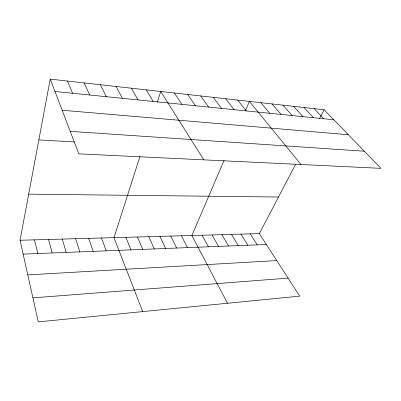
<?xml version="1.0" encoding="UTF-8"?>
<svg xmlns="http://www.w3.org/2000/svg" width="401" height="401" viewBox="0 0 401 401"><rect width="100%" height="100%" fill="white"/><g stroke="black" fill="none" stroke-linecap="round" stroke-linejoin="round"><path stroke-width="0.6" d="M20.05 240.249L259.342 233.623L299.707 296.144L38.28 321.878L20.05 240.249L50.24 79.122L324.113 109.754L380.95 168.35L78.827 153.854L50.24 79.122M139.989 156.36L113.994 237.648L142.681 311.597M157.307 102.215L160.741 91.483L203.788 159.849M224.079 160.425L191.884 235.492L227.497 303.251M245.292 110.972L249.402 101.398L301.021 164.515M259.342 233.623L295.522 164.43M319.612 118.355L324.113 109.754M32.917 297.863L288.068 278.114M27.784 274.885L276.75 260.585M23.148 254.124L266.369 244.505M28.687 194.154L278.479 197.026M38.852 139.889L74.421 141.964M70.22 131.353L364.334 151.222M62.14 110.235L348.354 134.746M54.967 91.483L333.843 119.789M314.163 108.641L323.787 118.766M303.993 107.503L313.492 117.724M293.582 106.335L302.95 116.651M282.926 105.147L292.159 115.558M272.018 103.924L281.101 114.435M260.845 102.676L269.773 113.282M237.673 100.085L246.249 110.897M225.653 98.741L234.039 109.658M213.327 97.363L221.512 108.385M200.685 95.949L208.65 107.082M187.718 94.501L195.452 105.739M174.405 93.012L181.894 104.365M250.264 233.878L257.181 244.866M241.011 234.134L247.818 245.237M146.275 89.864L153.207 101.453M231.572 234.395L238.259 245.618M221.948 234.66L228.51 245.998M131.398 88.2L138.019 99.914M212.129 234.931L218.565 246.394M202.109 235.207L208.41 246.795M116.1 86.491L122.39 98.325M181.447 235.783L187.457 247.623M100.35 84.726L106.29 96.691M170.796 236.074L176.64 248.054M159.914 236.379L165.598 248.49M84.14 82.917L89.699 95.007M148.801 236.685L154.31 248.936M137.453 237.001L142.771 249.392M67.443 81.047L72.601 93.273M125.849 237.322L130.977 249.858M101.498 237.993L106.2 250.841M88.716 238.349L93.182 251.352M75.629 238.71L79.849 251.883M62.23 239.081L66.195 252.419M48.511 239.462L52.2 252.976M34.456 239.848L37.854 253.542"/></g></svg>
